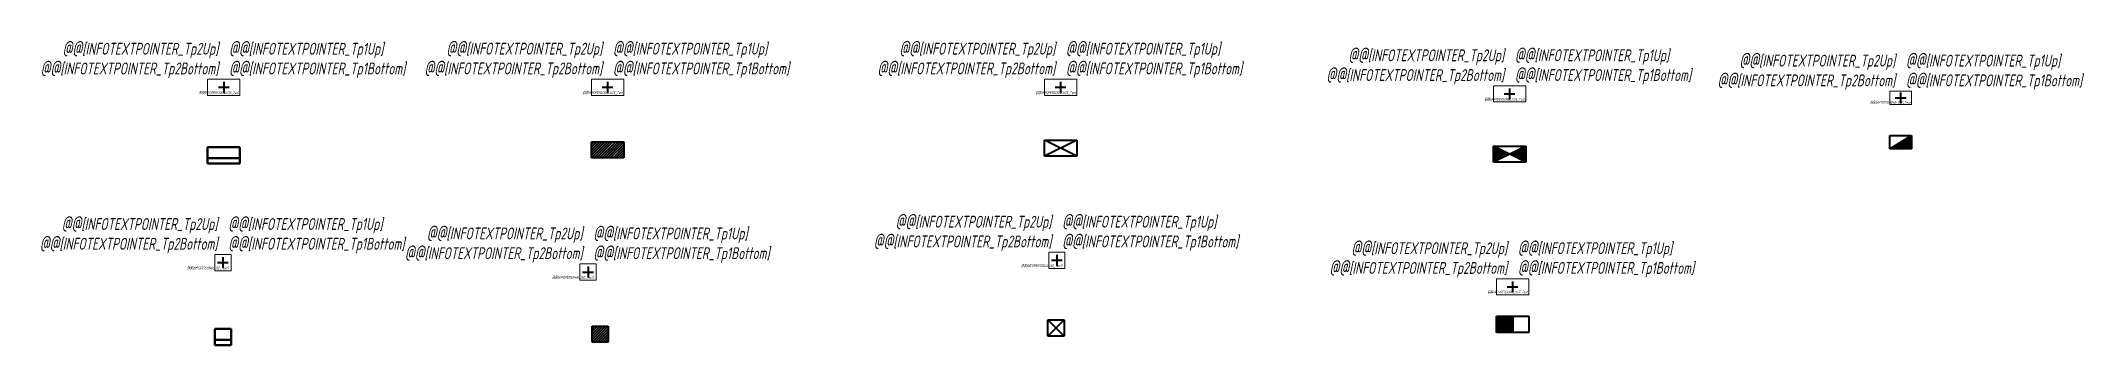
# Model space of a CAD drawing. Header units: inches. Extents: x -67 to 313, y -32 to 24.
import ezdxf
from ezdxf.enums import TextEntityAlignment as Align

# ---------------------------------------------------------------- set-up
doc = ezdxf.new("R2010")
doc.units = ezdxf.units.IN
doc.header["$MEASUREMENT"] = 0
doc.layers.add('EL_DEVICE', color=1, linetype='Continuous', lineweight=40)
doc.layers.add('EL_DEVICE_NAME', color=7, linetype='Continuous')
doc.layers.add('SYS_DEVICE_BORDER', color=7, linetype='Continuous', lineweight=9, plot=False)
doc.layers.add('SYS_DEVICE_TYPE', color=3, linetype='Continuous', lineweight=9, plot=False)
doc.styles.add('VELEC_R2_5', font='isocpeur.ttf', dxfattribs={"width": 0.7, "oblique": 12, "height": 2.2})

# ---------------------------------------------------------------- blocks, each defined once
blk = doc.blocks.new('VEL_POWER_SHR1')
at = {"layer": 'EL_DEVICE', "color": 0, "lineweight": 50}
for p, q in [((-3, 1.5), (3, 1.5)), ((-3, -1.5), (-3, 1.5)), ((3, 1.5), (3, -1.5)), ((3, -0.5), (-3, -0.5)), ((3, -1.5), (-3, -1.5))]:
    blk.add_line(p, q, dxfattribs=at)
blk = doc.blocks.new('DEVICE_CONNECTOR_SQUARE')
at = {"layer": 'EL_DEVICE'}
for p, q in [((-1, 0), (1, 0)), ((0, 1), (0, -1))]:
    blk.add_line(p, q, dxfattribs=at)
blk = doc.blocks.new('DEVICE_VEL_POWER_SHR1')
at = {"layer": 'SYS_DEVICE_BORDER'}
for p, q in [((-3, 1.5), (3, 1.5)), ((-3, -1.5), (-3, 1.5)), ((3, 1.5), (3, -1.5)), ((3, -1.5), (-3, -1.5))]:
    blk.add_line(p, q, dxfattribs=at)
at = {"layer": 'EL_DEVICE', "lineweight": 25, "ltscale": 100}
blk.add_blockref('DEVICE_CONNECTOR_SQUARE', (0, 0), dxfattribs=at)
at = {"layer": 'EL_DEVICE_NAME', "color": 0, "char_height": 2.2, "style": 'VELEC_R2_5'}
for s, insert, attachment_point in [('@@[INFOTEXTPOINTER_Tp2Up]\\P@@[INFOTEXTPOINTER_Tp2Bottom]', (-1, 5), 6), ('@@[INFOTEXTPOINTER_Tp1Up]\\P@@[INFOTEXTPOINTER_Tp1Bottom]', (1, 5), 4)]:
    blk.add_mtext_dynamic_manual_height_columns(s, width=12.8281, gutter_width=1, heights=[0], dxfattribs=dict(at, insert=insert, attachment_point=attachment_point))
at = {"layer": 'SYS_DEVICE_TYPE', "lineweight": 25, "style": 'VELEC_R2_5', "oblique": 12, "width": 0.7}
blk.add_text('@@[INFOPERSONALUSE_Text]', height=0.5, dxfattribs=at).set_placement((3, -1), align=Align.MIDDLE_RIGHT)
blk = doc.blocks.new('VEL_POWER_SHAO1')
at = {"layer": 'EL_DEVICE', "color": 0, "lineweight": 40}
for p, q in [((-3, 1.5), (3, 1.5)), ((-3, -1.5), (-3, 1.5)), ((3, -1.5), (-3, 1.5)), ((3, 1.5), (-3, -1.5)), ((3, 1.5), (3, -1.5)), ((3, -1.5), (-3, -1.5))]:
    blk.add_line(p, q, dxfattribs=at)
blk = doc.blocks.new('VEL_POWER_SHO1')
at = {"layer": 'EL_DEVICE', "color": 0, "lineweight": 40}
for p, q in [((-3, 1.5), (3, 1.5)), ((-3, -1.5), (-3, 1.5)), ((-3, 1), (-2.5, 1.5)), ((-3, 0.5), (-2, 1.5)), ((-3, 0), (-1.5, 1.5)), ((-3, -0.5), (-1.01, 1.5)), ((-3, -1), (-0.5, 1.5)), ((-3, -1.5), (0, 1.5)), ((-2.5, -1.5), (0.5, 1.5)), ((-2, -1.5), (1, 1.5)), ((-1.5, -1.5), (1.5, 1.5)), ((2, 1.5), (-1, -1.5)), ((2.5, 1.5), (-0.5, -1.5)), ((3, 1.5), (0, -1.5)), ((3, 1), (0.5, -1.5)), ((3, 0.5), (1.01, -1.5)), ((3, 0), (1.5, -1.5)), ((3, 1.5), (3, -1.5)), ((3, -1.5), (-3, -1.5)), ((3, -0.5), (2, -1.5)), ((3, -1), (2.51, -1.5))]:
    blk.add_line(p, q, dxfattribs=at)
blk = doc.blocks.new('DEVICE_VEL_POWER_SHAO1')
at = {"layer": 'SYS_DEVICE_BORDER'}
for p, q in [((-3, 1.5), (3, 1.5)), ((-3, -1.5), (-3, 1.5)), ((3, 1.5), (3, -1.5)), ((3, -1.5), (-3, -1.5))]:
    blk.add_line(p, q, dxfattribs=at)
at = {"layer": 'EL_DEVICE', "lineweight": 25, "ltscale": 100}
blk.add_blockref('DEVICE_CONNECTOR_SQUARE', (0, 0), dxfattribs=at)
at = {"layer": 'EL_DEVICE_NAME', "color": 0, "char_height": 2.2, "style": 'VELEC_R2_5'}
for s, insert, attachment_point in [('@@[INFOTEXTPOINTER_Tp2Up]\\P@@[INFOTEXTPOINTER_Tp2Bottom]', (-1, 5), 6), ('@@[INFOTEXTPOINTER_Tp1Up]\\P@@[INFOTEXTPOINTER_Tp1Bottom]', (1, 5), 4)]:
    blk.add_mtext_dynamic_manual_height_columns(s, width=12.8281, gutter_width=1, heights=[0], dxfattribs=dict(at, insert=insert, attachment_point=attachment_point))
at = {"layer": 'SYS_DEVICE_TYPE', "lineweight": 25, "style": 'VELEC_R2_5', "oblique": 12, "width": 0.7}
blk.add_text('@@[INFOPERSONALUSE_Text]', height=0.5, dxfattribs=at).set_placement((3, -1), align=Align.MIDDLE_RIGHT)
blk = doc.blocks.new('DEVICE_VEL_POWER_SHO1')
at = {"layer": 'SYS_DEVICE_BORDER'}
for p, q in [((-3, 1.5), (3, 1.5)), ((-3, -1.5), (-3, 1.5)), ((3, 1.5), (3, -1.5)), ((3, -1.5), (-3, -1.5))]:
    blk.add_line(p, q, dxfattribs=at)
at = {"layer": 'EL_DEVICE', "lineweight": 25, "ltscale": 100}
blk.add_blockref('DEVICE_CONNECTOR_SQUARE', (0, 0), dxfattribs=at)
at = {"layer": 'EL_DEVICE_NAME', "color": 0, "char_height": 2.2, "style": 'VELEC_R2_5'}
for s, insert, attachment_point in [('@@[INFOTEXTPOINTER_Tp2Up]\\P@@[INFOTEXTPOINTER_Tp2Bottom]', (-1, 5), 6), ('@@[INFOTEXTPOINTER_Tp1Up]\\P@@[INFOTEXTPOINTER_Tp1Bottom]', (1, 5), 4)]:
    blk.add_mtext_dynamic_manual_height_columns(s, width=12.8281, gutter_width=1, heights=[0], dxfattribs=dict(at, insert=insert, attachment_point=attachment_point))
at = {"layer": 'SYS_DEVICE_TYPE', "lineweight": 25, "style": 'VELEC_R2_5', "oblique": 12, "width": 0.7}
blk.add_text('@@[INFOPERSONALUSE_Text]', height=0.5, dxfattribs=at).set_placement((3, -1), align=Align.MIDDLE_RIGHT)
blk = doc.blocks.new('DEVICE_VEL_POWER_SHR05')
at = {"layer": 'SYS_DEVICE_BORDER'}
for p, q in [((-1.5, 1.5), (1.5, 1.5)), ((-1.5, -1.5), (-1.5, 1.5)), ((1.5, 1.5), (1.5, -1.5)), ((1.5, -1.5), (-1.5, -1.5))]:
    blk.add_line(p, q, dxfattribs=at)
at = {"layer": 'EL_DEVICE', "lineweight": 25, "ltscale": 100}
blk.add_blockref('DEVICE_CONNECTOR_SQUARE', (0, 0), dxfattribs=at)
at = {"layer": 'EL_DEVICE_NAME', "color": 0, "char_height": 2.2, "style": 'VELEC_R2_5'}
for s, insert, attachment_point in [('@@[INFOTEXTPOINTER_Tp2Up]\\P@@[INFOTEXTPOINTER_Tp2Bottom]', (-1, 5), 6), ('@@[INFOTEXTPOINTER_Tp1Up]\\P@@[INFOTEXTPOINTER_Tp1Bottom]', (1, 5), 4)]:
    blk.add_mtext_dynamic_manual_height_columns(s, width=12.8281, gutter_width=1, heights=[0], dxfattribs=dict(at, insert=insert, attachment_point=attachment_point))
at = {"layer": 'SYS_DEVICE_TYPE', "lineweight": 25, "style": 'VELEC_R2_5', "oblique": 12, "width": 0.7}
blk.add_text('@@[INFOPERSONALUSE_Text]', height=0.5, dxfattribs=at).set_placement((1, -1), align=Align.MIDDLE_RIGHT)
blk = doc.blocks.new('DEVICE_VEL_POWER_SHO05')
at = {"layer": 'SYS_DEVICE_BORDER'}
for p, q in [((-1.5, 1.5), (1.5, 1.5)), ((-1.5, -1.5), (-1.5, 1.5)), ((1.5, 1.5), (1.5, -1.5)), ((1.5, -1.5), (-1.5, -1.5))]:
    blk.add_line(p, q, dxfattribs=at)
at = {"layer": 'EL_DEVICE', "lineweight": 25, "ltscale": 100}
blk.add_blockref('DEVICE_CONNECTOR_SQUARE', (0, 0), dxfattribs=at)
at = {"layer": 'EL_DEVICE_NAME', "color": 0, "char_height": 2.2, "style": 'VELEC_R2_5'}
for s, insert, attachment_point in [('@@[INFOTEXTPOINTER_Tp2Up]\\P@@[INFOTEXTPOINTER_Tp2Bottom]', (-1, 5), 6), ('@@[INFOTEXTPOINTER_Tp1Up]\\P@@[INFOTEXTPOINTER_Tp1Bottom]', (1, 5), 4)]:
    blk.add_mtext_dynamic_manual_height_columns(s, width=12.8281, gutter_width=1, heights=[0], dxfattribs=dict(at, insert=insert, attachment_point=attachment_point))
at = {"layer": 'SYS_DEVICE_TYPE', "lineweight": 25, "style": 'VELEC_R2_5', "oblique": 12, "width": 0.7}
blk.add_text('@@[INFOPERSONALUSE_Text]', height=0.5, dxfattribs=at).set_placement((1, -1), align=Align.MIDDLE_RIGHT)
blk = doc.blocks.new('DEVICE_VEL_POWER_SHAO05')
at = {"layer": 'SYS_DEVICE_BORDER'}
for p, q in [((-1.5, 1.5), (1.5, 1.5)), ((-1.5, -1.5), (-1.5, 1.5)), ((1.5, 1.5), (1.5, -1.5)), ((1.5, -1.5), (-1.5, -1.5))]:
    blk.add_line(p, q, dxfattribs=at)
at = {"layer": 'EL_DEVICE', "lineweight": 25, "ltscale": 100}
blk.add_blockref('DEVICE_CONNECTOR_SQUARE', (0, 0), dxfattribs=at)
at = {"layer": 'EL_DEVICE_NAME', "color": 0, "char_height": 2.2, "style": 'VELEC_R2_5'}
for s, insert, attachment_point in [('@@[INFOTEXTPOINTER_Tp2Up]\\P@@[INFOTEXTPOINTER_Tp2Bottom]', (-1, 5), 6), ('@@[INFOTEXTPOINTER_Tp1Up]\\P@@[INFOTEXTPOINTER_Tp1Bottom]', (1, 5), 4)]:
    blk.add_mtext_dynamic_manual_height_columns(s, width=12.8281, gutter_width=1, heights=[0], dxfattribs=dict(at, insert=insert, attachment_point=attachment_point))
at = {"layer": 'SYS_DEVICE_TYPE', "lineweight": 25, "style": 'VELEC_R2_5', "oblique": 12, "width": 0.7}
blk.add_text('@@[INFOPERSONALUSE_Text]', height=0.5, dxfattribs=at).set_placement((1, -1), align=Align.MIDDLE_RIGHT)
blk = doc.blocks.new('VEL_POWER_SHR05')
at = {"layer": 'EL_DEVICE', "color": 0, "lineweight": 50}
for p, q in [((-1.5, 1.5), (1.5, 1.5)), ((-1.5, -1.5), (-1.5, 1.5)), ((1.5, 1.5), (1.5, -1.5)), ((1.5, -0.5), (-1.5, -0.5)), ((1.5, -1.5), (-1.5, -1.5))]:
    blk.add_line(p, q, dxfattribs=at)
blk = doc.blocks.new('VEL_POWER_SHO05')
at = {"layer": 'EL_DEVICE', "color": 0, "lineweight": 40}
for p, q in [((-1.5, 1.5), (1.5, 1.5)), ((-1.5, -1.5), (-1.5, 1.5)), ((-1.5, 1.01), (-1.01, 1.5)), ((-1.5, 0.5), (-0.5, 1.5)), ((-1.5, 0), (0, 1.5)), ((-1.5, -0.5), (0.5, 1.5)), ((-1.5, -1), (1, 1.5)), ((-1.5, -1.5), (1.5, 1.5)), ((1.5, 1), (-1, -1.5)), ((1.5, 0.5), (-0.5, -1.5)), ((1.5, 0), (0, -1.5)), ((1.5, 1.5), (1.5, -1.5)), ((1.5, -1.5), (-1.5, -1.5)), ((1.5, -0.5), (0.5, -1.5)), ((1.5, -1.01), (1.01, -1.5))]:
    blk.add_line(p, q, dxfattribs=at)
blk = doc.blocks.new('VEL_POWER_SHAO05')
at = {"layer": 'EL_DEVICE', "color": 0, "lineweight": 40}
for p, q in [((-1.5, 1.5), (1.5, 1.5)), ((-1.5, -1.5), (-1.5, 1.5)), ((1.5, -1.5), (-1.5, 1.5)), ((1.5, 1.5), (-1.5, -1.5)), ((1.5, 1.5), (1.5, -1.5)), ((1.5, -1.5), (-1.5, -1.5))]:
    blk.add_line(p, q, dxfattribs=at)
blk = doc.blocks.new('VEL_POWER_SHU1')
at = {"layer": 'EL_DEVICE', "color": 0, "lineweight": 40}
for p, q in [((-3, 1.5), (3, 1.5)), ((-3, -1.5), (-3, 1.5)), ((3, -1.5), (-3, 1.5)), ((3, 1.5), (-3, -1.5)), ((-3, 1.42), (-2.95, 1.47)), ((-3, 1.24), (-2.83, 1.41)), ((-3, 1.07), (-2.71, 1.36)), ((-3, 0.89), (-2.59, 1.3)), ((-3, 0.71), (-2.47, 1.24)), ((-3, 0.54), (-2.36, 1.18)), ((-3, 0.36), (-2.24, 1.12)), ((-3, 0.18), (-2.12, 1.06)), ((-3, 0.01), (-2, 1)), ((-3, -0.17), (-1.89, 0.94)), ((-3, -0.35), (-1.77, 0.88)), ((-3, -0.53), (-1.65, 0.82)), ((-3, -0.7), (-1.53, 0.77)), ((-3, -0.88), (-1.41, 0.71)), ((-3, -1.06), (-1.3, 0.65)), ((-3, -1.23), (-1.18, 0.59)), ((-3, -1.41), (-1.06, 0.53)), ((-2.83, -1.41), (-0.94, 0.47)), ((-2.47, -1.24), (-0.82, 0.41)), ((-2.12, -1.06), (-0.71, 0.35)), ((-1.77, -0.88), (-0.59, 0.29)), ((-1.41, -0.71), (-0.47, 0.24)), ((-1.06, -0.53), (-0.35, 0.18)), ((-0.71, -0.35), (-0.24, 0.12)), ((-0.35, -0.18), (-0.12, 0.06)), ((0.12, -0.06), (0.35, 0.18)), ((0.24, -0.12), (0.71, 0.35)), ((0.35, -0.18), (1.06, 0.53)), ((0.47, -0.24), (1.41, 0.71)), ((0.59, -0.29), (1.77, 0.88)), ((0.71, -0.35), (2.12, 1.06)), ((0.82, -0.41), (2.47, 1.24)), ((0.94, -0.47), (2.83, 1.41)), ((1.06, -0.53), (3, 1.41)), ((1.18, -0.59), (3, 1.23)), ((1.3, -0.65), (3, 1.06)), ((1.41, -0.71), (3, 0.88)), ((1.53, -0.77), (3, 0.7)), ((1.65, -0.82), (3, 0.53)), ((1.77, -0.88), (3, 0.35)), ((1.89, -0.94), (3, 0.17)), ((3, 1.5), (3, -1.5)), ((3, -1.5), (-3, -1.5)), ((2, -1), (3, -0.01)), ((2.12, -1.06), (3, -0.18)), ((2.24, -1.12), (3, -0.36)), ((2.36, -1.18), (3, -0.54)), ((2.47, -1.24), (3, -0.71)), ((2.59, -1.3), (3, -0.89)), ((2.71, -1.36), (3, -1.07)), ((2.83, -1.41), (3, -1.24)), ((2.95, -1.47), (3, -1.42))]:
    blk.add_line(p, q, dxfattribs=at)
blk = doc.blocks.new('DEVICE_VEL_POWER_SHU1')
at = {"layer": 'SYS_DEVICE_BORDER'}
for p, q in [((-3, 1.5), (3, 1.5)), ((-3, -1.5), (-3, 1.5)), ((3, 1.5), (3, -1.5)), ((3, -1.5), (-3, -1.5))]:
    blk.add_line(p, q, dxfattribs=at)
at = {"layer": 'EL_DEVICE', "lineweight": 25, "ltscale": 100}
blk.add_blockref('DEVICE_CONNECTOR_SQUARE', (0, 0), dxfattribs=at)
at = {"layer": 'EL_DEVICE_NAME', "color": 0, "char_height": 2.2, "style": 'VELEC_R2_5'}
for s, insert, attachment_point in [('@@[INFOTEXTPOINTER_Tp2Up]\\P@@[INFOTEXTPOINTER_Tp2Bottom]', (-1, 5), 6), ('@@[INFOTEXTPOINTER_Tp1Up]\\P@@[INFOTEXTPOINTER_Tp1Bottom]', (1, 5), 4)]:
    blk.add_mtext_dynamic_manual_height_columns(s, width=12.8281, gutter_width=1, heights=[0], dxfattribs=dict(at, insert=insert, attachment_point=attachment_point))
at = {"layer": 'SYS_DEVICE_TYPE', "lineweight": 25, "style": 'VELEC_R2_5', "oblique": 12, "width": 0.7}
blk.add_text('@@[INFOPERSONALUSE_Text]', height=0.5, dxfattribs=at).set_placement((3, -1), align=Align.MIDDLE_RIGHT)
blk = doc.blocks.new('VEL_POWER_SHU2')
at = {"layer": 'EL_DEVICE', "color": 0, "lineweight": 40}
for p, q in [((-3, 1.5), (3, 1.5)), ((-3, -1.5), (-3, 1.5)), ((-3, 1.42), (-2.92, 1.5)), ((-3, 1.24), (-2.74, 1.5)), ((-3, 1.07), (-2.57, 1.5)), ((-3, 0.89), (-2.39, 1.5)), ((-3, 0.71), (-2.21, 1.5)), ((-3, 0.54), (-2.04, 1.5)), ((-3, 0.36), (-1.86, 1.5)), ((-3, 0.18), (-1.68, 1.5)), ((-3, 0.01), (-1.51, 1.5)), ((-3, -0.17), (-1.33, 1.5)), ((-3, -0.35), (-1.15, 1.5)), ((-3, -0.53), (-0.97, 1.5)), ((-3, -0.7), (-0.8, 1.5)), ((-3, -0.88), (-0.62, 1.5)), ((-3, -1.06), (-0.44, 1.5)), ((-3, -1.23), (-0.27, 1.5)), ((-3, -1.41), (-0.09, 1.5)), ((-2.91, -1.5), (0, 1.41)), ((-2.74, -1.5), (0, 1.24)), ((-2.56, -1.5), (0, 1.06)), ((-2.38, -1.5), (0, 0.88)), ((-2.21, -1.5), (0, 0.71)), ((-2.03, -1.5), (0, 0.53)), ((-1.85, -1.5), (0, 0.35)), ((-1.68, -1.5), (0, 0.18)), ((-1.5, -1.5), (0, 0)), ((0, 1.5), (0, -1.5)), ((3, 1.5), (3, -1.5)), ((3, -1.5), (-3, -1.5)), ((-1.32, -1.5), (0, -0.18)), ((-1.15, -1.5), (0, -0.35)), ((-0.97, -1.5), (0, -0.53)), ((-0.79, -1.5), (0, -0.71)), ((-0.62, -1.5), (0, -0.88)), ((-0.44, -1.5), (0, -1.06)), ((-0.26, -1.5), (0, -1.24)), ((-0.09, -1.5), (0, -1.41))]:
    blk.add_line(p, q, dxfattribs=at)
blk = doc.blocks.new('DEVICE_VEL_POWER_SHU2')
at = {"layer": 'SYS_DEVICE_BORDER'}
for p, q in [((-3, 1.5), (3, 1.5)), ((-3, -1.5), (-3, 1.5)), ((3, 1.5), (3, -1.5)), ((3, -1.5), (-3, -1.5))]:
    blk.add_line(p, q, dxfattribs=at)
at = {"layer": 'EL_DEVICE', "lineweight": 25, "ltscale": 100}
blk.add_blockref('DEVICE_CONNECTOR_SQUARE', (0, 0), dxfattribs=at)
at = {"layer": 'EL_DEVICE_NAME', "color": 0, "char_height": 2.2, "style": 'VELEC_R2_5'}
for s, insert, attachment_point in [('@@[INFOTEXTPOINTER_Tp2Up]\\P@@[INFOTEXTPOINTER_Tp2Bottom]', (-1, 5), 6), ('@@[INFOTEXTPOINTER_Tp1Up]\\P@@[INFOTEXTPOINTER_Tp1Bottom]', (1, 5), 4)]:
    blk.add_mtext_dynamic_manual_height_columns(s, width=12.8281, gutter_width=1, heights=[0], dxfattribs=dict(at, insert=insert, attachment_point=attachment_point))
at = {"layer": 'SYS_DEVICE_TYPE', "lineweight": 25, "style": 'VELEC_R2_5', "oblique": 12, "width": 0.7}
blk.add_text('@@[INFOPERSONALUSE_Text]', height=0.5, dxfattribs=at).set_placement((3, -1), align=Align.MIDDLE_RIGHT)
blk = doc.blocks.new('VEL_POWER_SHUVENT')
at = {"layer": 'EL_DEVICE', "color": 0, "lineweight": -2}
for p, q in [((-2, 1.25), (2, 1.25)), ((-2, -1.25), (-2, 1.25)), ((2, 1.25), (2, -1.25)), ((2, -1.25), (-2, -1.25))]:
    blk.add_line(p, q, dxfattribs=at)
at = {"layer": 'EL_DEVICE', "color": 0, "lineweight": -2, "ltscale": 100}
for p, q in [((-2, -1.25), (2, 1.25)), ((-1.25, -1.25), (0, 0)), ((-1.16, -1.25), (0.24, 0.15)), ((-1.07, -1.25), (0.47, 0.29)), ((-0.98, -1.25), (0.71, 0.44)), ((-0.9, -1.25), (0.94, 0.59)), ((-0.81, -1.25), (1.18, 0.74)), ((-0.72, -1.25), (1.41, 0.88)), ((-0.63, -1.25), (1.65, 1.03)), ((-0.54, -1.25), (1.89, 1.18)), ((-0.45, -1.25), (2, 1.2)), ((-0.37, -1.25), (2, 1.12)), ((-0.28, -1.25), (2, 1.03)), ((-0.19, -1.25), (2, 0.94)), ((-0.1, -1.25), (2, 0.85)), ((-0.01, -1.25), (2, 0.76)), ((0.08, -1.25), (2, 0.67)), ((0.16, -1.25), (2, 0.59)), ((0.25, -1.25), (2, 0.5)), ((0.34, -1.25), (2, 0.41)), ((0.43, -1.25), (2, 0.32)), ((0.52, -1.25), (2, 0.23)), ((0.61, -1.25), (2, 0.14)), ((0.69, -1.25), (2, 0.06)), ((-1.96, -1.25), (-1.89, -1.18)), ((-1.87, -1.25), (-1.65, -1.03)), ((-1.78, -1.25), (-1.41, -0.88)), ((-1.69, -1.25), (-1.18, -0.74)), ((-1.6, -1.25), (-0.94, -0.59)), ((-1.52, -1.25), (-0.71, -0.44)), ((-1.43, -1.25), (-0.47, -0.29)), ((-1.34, -1.25), (-0.24, -0.15)), ((0.78, -1.25), (2, -0.03)), ((0.87, -1.25), (2, -0.12)), ((0.96, -1.25), (2, -0.21)), ((1.05, -1.25), (2, -0.3)), ((1.14, -1.25), (2, -0.39)), ((1.22, -1.25), (2, -0.47)), ((1.31, -1.25), (2, -0.56)), ((1.4, -1.25), (2, -0.65)), ((1.49, -1.25), (2, -0.74)), ((1.58, -1.25), (2, -0.83)), ((1.67, -1.25), (2, -0.92)), ((1.76, -1.25), (2, -1.01)), ((1.84, -1.25), (2, -1.09)), ((1.93, -1.25), (2, -1.18))]:
    blk.add_line(p, q, dxfattribs=at)
blk = doc.blocks.new('DEVICE_VEL_POWER_SHUVENT')
at = {"layer": 'SYS_DEVICE_BORDER'}
for p, q in [((-2, 1.25), (2, 1.25)), ((-2, -1.25), (-2, 1.25)), ((2, 1.25), (2, -1.25)), ((2, -1.25), (-2, -1.25))]:
    blk.add_line(p, q, dxfattribs=at)
at = {"layer": 'EL_DEVICE', "lineweight": 25, "ltscale": 100}
blk.add_blockref('DEVICE_CONNECTOR_SQUARE', (0, 0), dxfattribs=at)
at = {"layer": 'EL_DEVICE_NAME', "color": 0, "char_height": 2.2, "style": 'VELEC_R2_5'}
for s, insert, attachment_point in [('@@[INFOTEXTPOINTER_Tp2Up]\\P@@[INFOTEXTPOINTER_Tp2Bottom]', (-1, 4.75), 6), ('@@[INFOTEXTPOINTER_Tp1Up]\\P@@[INFOTEXTPOINTER_Tp1Bottom]', (1, 4.75), 4)]:
    blk.add_mtext_dynamic_manual_height_columns(s, width=12.8281, gutter_width=1, heights=[0], dxfattribs=dict(at, insert=insert, attachment_point=attachment_point))
at = {"layer": 'SYS_DEVICE_TYPE', "lineweight": 25, "style": 'VELEC_R2_5', "oblique": 12, "width": 0.7}
blk.add_text('@@[INFOPERSONALUSE_Text]', height=0.5, dxfattribs=at).set_placement((2, -0.85), align=Align.MIDDLE_RIGHT)

msp = doc.modelspace()

# ---------------------------------------------------------------- block references
at = {"layer": 'EL_DEVICE'}
for name, p in [('DEVICE_VEL_POWER_SHR1', (-33.31, 15.6)), ('DEVICE_VEL_POWER_SHAO1', (38.05, 15.61)), ('DEVICE_VEL_POWER_SHO1', (122.27, 15.61)), ('DEVICE_VEL_POWER_SHU1', (205.74, 14.38)), ('DEVICE_VEL_POWER_SHUVENT', (278.45, 13.64)), ('VEL_POWER_SHR1', (-33.31, 2.96)), ('VEL_POWER_SHO1', (38.05, 3.98)), ('VEL_POWER_SHAO1', (122.27, 4.3)), ('VEL_POWER_SHU1', (205.74, 3.17)), ('DEVICE_VEL_POWER_SHR05', (-33.47, -16.96)), ('DEVICE_VEL_POWER_SHO05', (34.41, -18.71)), ('DEVICE_VEL_POWER_SHAO05', (121.57, -16.53)), ('DEVICE_VEL_POWER_SHU2', (206.3, -21.45)), ('VEL_POWER_SHR05', (-33.47, -30.78)), ('VEL_POWER_SHO05', (36.65, -30.25)), ('VEL_POWER_SHAO05', (121.4, -29.1)), ('VEL_POWER_SHU2', (206.33, -28.43))]:
    msp.add_blockref(name, p, dxfattribs=at)
at = {"layer": 'EL_DEVICE', "lineweight": 40}
msp.add_blockref('VEL_POWER_SHUVENT', (278.45, 5.4), dxfattribs=at)

doc.saveas('drawing.dxf')
